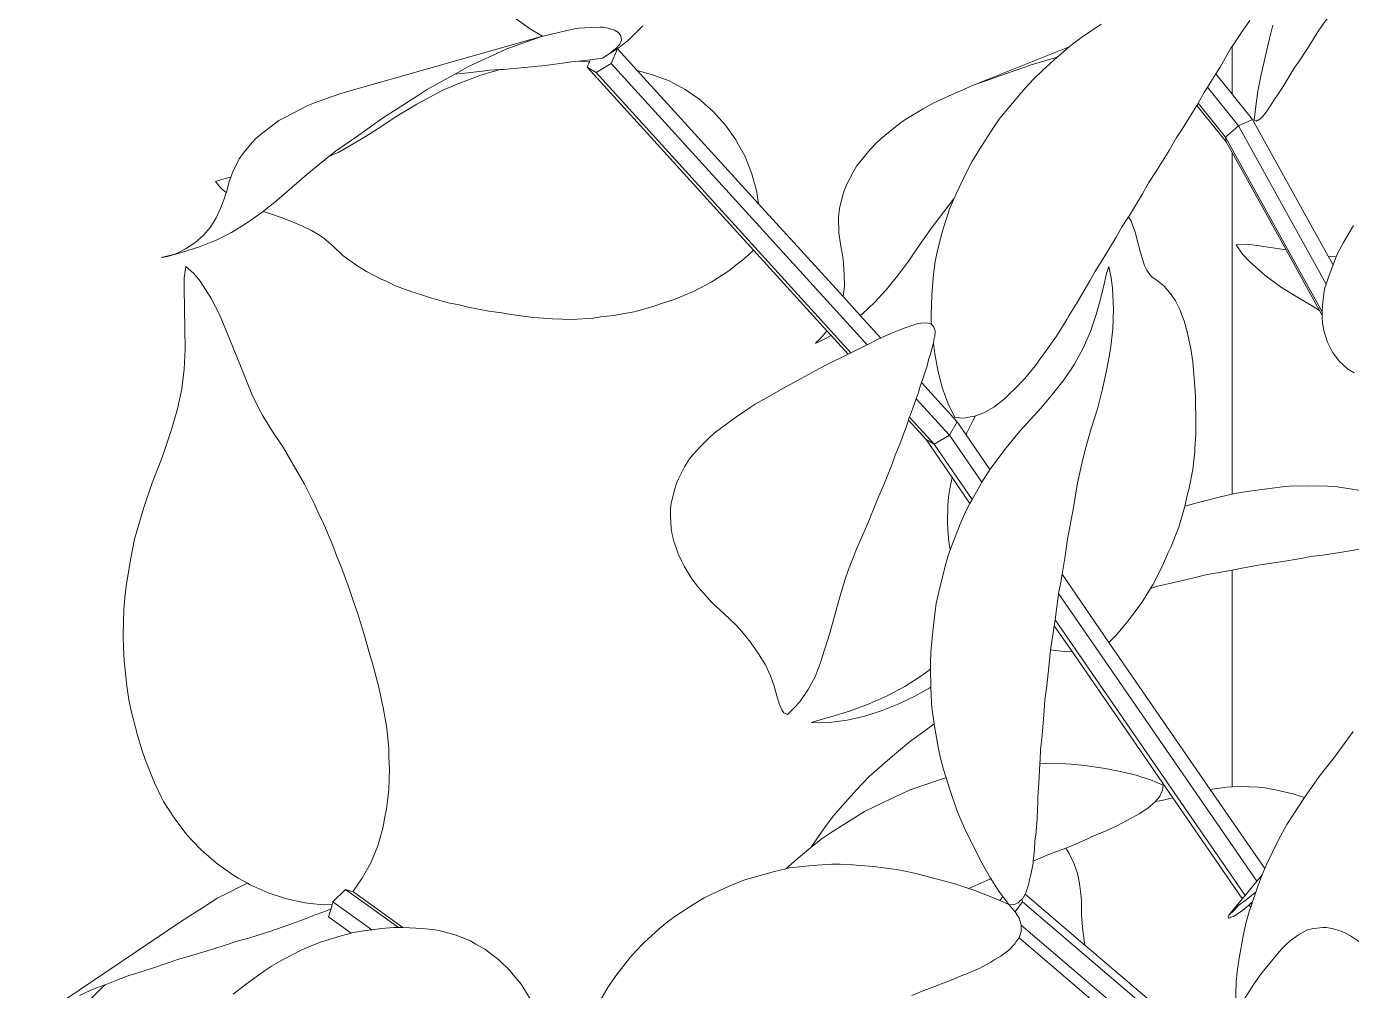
# Model space of a CAD drawing. Header units: metres. Extents: x 12.2 to 77.2, y 18.8 to 35.5.
# Drawn here: x 60.8026 to 61.1958, y 30.0491 to 30.3352 of the extents above; entities that cross this region are included whole.
import ezdxf

# ---------------------------------------------------------------- set-up
doc = ezdxf.new("R2010")
doc.units = ezdxf.units.M
doc.layers.add('0inne_gulv', color=7, linetype='Continuous', lineweight=13)

# ---------------------------------------------------------------- blocks, each defined once
blk = doc.blocks.new('One bedroom house rs')
for p, q in [((-9.61474, -1.64787), (-9.60981, -1.65143)), ((-9.59906, -1.6519), (-9.59614, -1.65125)), ((-9.59614, -1.65125), (-9.59534, -1.65118)), ((-9.59534, -1.65118), (-9.59198, -1.65096)), ((-9.59198, -1.65096), (-9.58914, -1.65087)), ((-9.58914, -1.65087), (-9.58823, -1.65088)), ((-9.58677, -1.65118), (-9.58823, -1.65088)), ((-9.58677, -1.65118), (-9.58492, -1.65177)), ((-9.58018, -1.6542), (-9.5765, -1.65049)), ((-9.44656, -1.65414), (-9.44045, -1.64994)), ((-9.39635, -1.64888), (-9.39824, -1.65153)), ((-9.38954, -1.65028), (-9.39052, -1.6542)), ((-9.37583, -1.65175), (-9.37326, -1.64821)), ((-9.66577, -1.67049), (-9.60621, -1.65354)), ((-9.61435, -1.65644), (-9.60905, -1.65457)), ((-9.60621, -1.65354), (-9.60981, -1.65143)), ((-9.60905, -1.65457), (-9.60621, -1.65354)), ((-9.60621, -1.65354), (-9.60604, -1.6535)), ((-9.60396, -1.65302), (-9.60604, -1.6535)), ((-9.59906, -1.6519), (-9.60396, -1.65302)), ((-9.58492, -1.65177), (-9.58367, -1.65245)), ((-9.584, -1.65727), (-9.58156, -1.65529)), ((-9.58367, -1.65245), (-9.58346, -1.65271)), ((-9.58346, -1.65271), (-9.58295, -1.65349)), ((-9.58333, -1.65593), (-9.58282, -1.6547)), ((-9.58295, -1.65349), (-9.58282, -1.6547)), ((-9.58018, -1.6542), (-9.58156, -1.65529)), ((-9.44656, -1.65414), (-9.44898, -1.65592)), ((-9.39824, -1.65153), (-9.40163, -1.65657)), ((-9.39052, -1.6542), (-9.39183, -1.65974)), ((-9.37923, -1.65719), (-9.37642, -1.65275)), ((-9.37642, -1.65275), (-9.37583, -1.65175)), ((-9.6198, -1.65871), (-9.62542, -1.66131)), ((-9.61681, -1.6573), (-9.6198, -1.65871)), ((-9.61435, -1.65644), (-9.61681, -1.6573)), ((-9.58846, -1.66003), (-9.58617, -1.6586)), ((-9.58617, -1.6586), (-9.58416, -1.6574)), ((-9.58506, -1.65762), (-9.58617, -1.6586)), ((-9.58584, -1.66165), (-9.58394, -1.6573)), ((-9.58446, -1.65719), (-9.58506, -1.65762)), ((-9.58333, -1.65593), (-9.58446, -1.65719)), ((-9.58416, -1.6574), (-9.584, -1.65727)), ((-9.58394, -1.6573), (-9.584, -1.65727)), ((-9.58394, -1.6573), (-9.57813, -1.66369)), ((-9.47767, -1.6678), (-9.44992, -1.65671)), ((-9.45234, -1.65875), (-9.45354, -1.65982)), ((-9.44992, -1.65671), (-9.45234, -1.65875)), ((-9.44898, -1.65592), (-9.44992, -1.65671)), ((-9.40186, -1.65693), (-9.40518, -1.66277)), ((-9.40163, -1.65657), (-9.40186, -1.65693)), ((-9.40163, -1.65657), (-9.40163, -1.67072)), ((-9.37923, -1.65719), (-9.38195, -1.66125)), ((-9.62837, -1.66265), (-9.63118, -1.66425)), ((-9.62542, -1.66131), (-9.62837, -1.66265)), ((-9.61158, -1.66288), (-9.61779, -1.66341)), ((-9.61158, -1.66288), (-9.60548, -1.66224)), ((-9.59958, -1.66149), (-9.60548, -1.66224)), ((-9.59958, -1.66149), (-9.59765, -1.6612)), ((-9.59543, -1.66096), (-9.59765, -1.6612)), ((-9.59387, -1.66079), (-9.59543, -1.66096)), ((-9.59266, -1.66114), (-9.59543, -1.66096)), ((-9.59202, -1.66053), (-9.59387, -1.66079)), ((-9.5923, -1.66118), (-9.59299, -1.66276)), ((-9.59299, -1.66276), (-9.59036, -1.66437)), ((-9.54362, -1.71702), (-9.59299, -1.66276)), ((-9.5923, -1.66118), (-9.59266, -1.66114)), ((-9.59202, -1.66053), (-9.5923, -1.66118)), ((-9.58846, -1.66003), (-9.59202, -1.66053)), ((-9.59036, -1.66437), (-9.58584, -1.66165)), ((-9.50991, -1.74511), (-9.58584, -1.66165)), ((-9.46311, -1.66274), (-9.46884, -1.66475)), ((-9.46311, -1.66274), (-9.46124, -1.66207)), ((-9.45718, -1.66091), (-9.46124, -1.66207)), ((-9.45354, -1.65982), (-9.45786, -1.6637)), ((-9.45354, -1.65982), (-9.45718, -1.66091)), ((-9.40518, -1.66277), (-9.40643, -1.66476)), ((-9.39297, -1.66497), (-9.39183, -1.65974)), ((-9.38435, -1.66506), (-9.38299, -1.6627)), ((-9.38299, -1.6627), (-9.38195, -1.66125)), ((-9.63706, -1.66753), (-9.63226, -1.66485)), ((-9.63226, -1.66485), (-9.63118, -1.66425)), ((-9.63226, -1.66485), (-9.63018, -1.66465)), ((-9.63109, -1.66758), (-9.62479, -1.66522)), ((-9.62403, -1.66394), (-9.63018, -1.66465)), ((-9.62228, -1.6644), (-9.62479, -1.66522)), ((-9.62403, -1.66394), (-9.62204, -1.66368)), ((-9.6187, -1.66347), (-9.62228, -1.6644)), ((-9.6187, -1.66347), (-9.62204, -1.66368)), ((-9.61779, -1.66341), (-9.6187, -1.66347)), ((-9.51474, -1.7475), (-9.59036, -1.66437)), ((-9.57813, -1.66369), (-9.57363, -1.665)), ((-9.57813, -1.66369), (-9.54211, -1.70328)), ((-9.56975, -1.66641), (-9.57363, -1.665)), ((-9.56869, -1.66684), (-9.56975, -1.66641)), ((-9.56394, -1.66939), (-9.56869, -1.66684)), ((-9.47442, -1.66669), (-9.47767, -1.6678)), ((-9.47442, -1.66669), (-9.46884, -1.66475)), ((-9.46306, -1.66902), (-9.46055, -1.66627)), ((-9.46055, -1.66627), (-9.45786, -1.6637)), ((-9.40643, -1.66476), (-9.40891, -1.66869)), ((-9.40163, -1.67072), (-9.40643, -1.66476)), ((-9.39297, -1.66497), (-9.39394, -1.66983)), ((-9.38435, -1.66506), (-9.38648, -1.66852)), ((-9.66577, -1.67049), (-9.66891, -1.6716)), ((-9.6435, -1.6737), (-9.63584, -1.66959)), ((-9.64305, -1.67106), (-9.6407, -1.66951)), ((-9.6407, -1.66951), (-9.63706, -1.66753)), ((-9.63584, -1.66959), (-9.63109, -1.66758)), ((-9.56394, -1.66939), (-9.55958, -1.67237)), ((-9.48463, -1.67085), (-9.48922, -1.6729)), ((-9.48463, -1.67085), (-9.47972, -1.6687)), ((-9.47767, -1.6678), (-9.47972, -1.6687)), ((-9.4679, -1.67467), (-9.46306, -1.66902)), ((-9.4099, -1.67026), (-9.4117, -1.6734)), ((-9.40891, -1.66869), (-9.4099, -1.67026)), ((-9.39967, -1.68015), (-9.40891, -1.66869)), ((-9.39555, -1.67827), (-9.40163, -1.67072)), ((-9.39394, -1.66983), (-9.3942, -1.67135)), ((-9.38847, -1.67147), (-9.38648, -1.66852)), ((-9.6784, -1.67539), (-9.67592, -1.67412)), ((-9.67386, -1.67338), (-9.67592, -1.67412)), ((-9.66891, -1.6716), (-9.67386, -1.67338)), ((-9.64911, -1.67495), (-9.65377, -1.67785)), ((-9.64949, -1.67725), (-9.6435, -1.6737)), ((-9.64305, -1.67106), (-9.64911, -1.67495)), ((-9.55803, -1.67372), (-9.55958, -1.67237)), ((-9.55556, -1.67593), (-9.55803, -1.67372)), ((-9.4901, -1.67329), (-9.49326, -1.67514)), ((-9.48922, -1.6729), (-9.4901, -1.67329)), ((-9.47052, -1.67793), (-9.4679, -1.67467)), ((-9.41258, -1.67493), (-9.41643, -1.68115)), ((-9.41209, -1.67409), (-9.41258, -1.67493)), ((-9.4117, -1.6734), (-9.41209, -1.67409)), ((-9.40336, -1.68493), (-9.41209, -1.67409)), ((-9.40358, -1.68348), (-9.4117, -1.6734)), ((-9.39504, -1.67847), (-9.3946, -1.67437)), ((-9.3942, -1.67135), (-9.3946, -1.67437)), ((-9.39148, -1.67612), (-9.3901, -1.67405)), ((-9.3901, -1.67405), (-9.38907, -1.67225)), ((-9.38847, -1.67147), (-9.38907, -1.67225)), ((-9.68624, -1.67992), (-9.68445, -1.67861)), ((-9.68445, -1.67861), (-9.68253, -1.67756)), ((-9.68253, -1.67756), (-9.6784, -1.67539)), ((-9.65377, -1.67785), (-9.66147, -1.68339)), ((-9.65505, -1.681), (-9.64949, -1.67725)), ((-9.55556, -1.67593), (-9.55195, -1.67996)), ((-9.49789, -1.67791), (-9.49962, -1.67898)), ((-9.49789, -1.67791), (-9.49326, -1.67514)), ((-9.4724, -1.68064), (-9.47052, -1.67793)), ((-9.39555, -1.67827), (-9.39967, -1.68015)), ((-9.37309, -1.71882), (-9.39555, -1.67827)), ((-9.39504, -1.67847), (-9.3945, -1.67876)), ((-9.3945, -1.67876), (-9.39405, -1.67852)), ((-9.39375, -1.67844), (-9.39405, -1.67852)), ((-9.39375, -1.67844), (-9.3927, -1.67759)), ((-9.39148, -1.67612), (-9.3927, -1.67759)), ((-9.68952, -1.68245), (-9.69127, -1.6839)), ((-9.68952, -1.68245), (-9.68624, -1.67992)), ((-9.66221, -1.6854), (-9.65777, -1.68273)), ((-9.65777, -1.68273), (-9.65505, -1.681)), ((-9.54888, -1.6843), (-9.55195, -1.67996)), ((-9.50203, -1.68089), (-9.50576, -1.68396)), ((-9.49962, -1.67898), (-9.50203, -1.68089)), ((-9.4724, -1.68064), (-9.47649, -1.68694)), ((-9.41808, -1.68363), (-9.41643, -1.68115)), ((-9.39967, -1.68015), (-9.40358, -1.68348)), ((-9.37368, -1.72711), (-9.39967, -1.68015)), ((-9.69473, -1.68793), (-9.69236, -1.68509)), ((-9.69127, -1.6839), (-9.69236, -1.68509)), ((-9.66147, -1.68339), (-9.66764, -1.68767)), ((-9.66221, -1.6854), (-9.66669, -1.68794)), ((-9.54888, -1.6843), (-9.54806, -1.6858)), ((-9.54625, -1.68908), (-9.54806, -1.6858)), ((-9.509, -1.68719), (-9.50727, -1.68526)), ((-9.50576, -1.68396), (-9.50727, -1.68526)), ((-9.42029, -1.68748), (-9.41808, -1.68363)), ((-9.37487, -1.73533), (-9.40358, -1.68348)), ((-9.40358, -1.68348), (-9.40336, -1.68493)), ((-9.40163, -1.68806), (-9.40336, -1.68493)), ((-9.69815, -1.69383), (-9.69624, -1.68994)), ((-9.69624, -1.68994), (-9.69473, -1.68793)), ((-9.67342, -1.69234), (-9.66962, -1.68927)), ((-9.66962, -1.68927), (-9.66764, -1.68767)), ((-9.66962, -1.68927), (-9.66669, -1.68794)), ((-9.54418, -1.69414), (-9.54625, -1.68908)), ((-9.51302, -1.69211), (-9.51178, -1.69052)), ((-9.51178, -1.69052), (-9.509, -1.68719)), ((-9.47649, -1.68694), (-9.47884, -1.69081)), ((-9.42029, -1.68748), (-9.42422, -1.69386)), ((-9.40163, -1.68806), (-9.40163, -1.78945)), ((-9.3856, -1.71701), (-9.40163, -1.68806)), ((-9.69875, -1.69544), (-9.69815, -1.69383)), ((-9.67619, -1.69464), (-9.67342, -1.69234)), ((-9.54418, -1.69414), (-9.54272, -1.69935)), ((-9.51589, -1.69746), (-9.51408, -1.69394)), ((-9.51408, -1.69394), (-9.51302, -1.69211)), ((-9.48351, -1.70034), (-9.48023, -1.69349)), ((-9.48023, -1.69349), (-9.47884, -1.69081)), ((-9.42422, -1.69386), (-9.42629, -1.69699)), ((-9.7033, -1.6967), (-9.70008, -1.69565)), ((-9.7033, -1.6967), (-9.70161, -1.69878)), ((-9.69875, -1.69544), (-9.70008, -1.69565)), ((-9.70006, -1.69992), (-9.6992, -1.69665)), ((-9.6992, -1.69665), (-9.69875, -1.69544)), ((-9.68507, -1.70237), (-9.68065, -1.69844)), ((-9.67619, -1.69464), (-9.68065, -1.69844)), ((-9.51589, -1.69746), (-9.51677, -1.69946)), ((-9.42629, -1.69699), (-9.42816, -1.7003)), ((-9.70171, -1.70444), (-9.70061, -1.70159)), ((-9.70007, -1.69995), (-9.70161, -1.69878)), ((-9.70061, -1.70159), (-9.70007, -1.69995)), ((-9.70007, -1.69995), (-9.70006, -1.69992)), ((-9.68909, -1.70555), (-9.68507, -1.70237)), ((-9.54211, -1.70328), (-9.54272, -1.69935)), ((-9.51807, -1.70465), (-9.51724, -1.701)), ((-9.51677, -1.69946), (-9.51724, -1.701)), ((-9.48877, -1.70772), (-9.48427, -1.70188)), ((-9.4841, -1.70169), (-9.48547, -1.70482)), ((-9.4841, -1.70169), (-9.48427, -1.70188)), ((-9.48351, -1.70034), (-9.4841, -1.70169)), ((-9.42816, -1.7003), (-9.4321, -1.70677)), ((-9.70171, -1.70444), (-9.70305, -1.70749)), ((-9.69403, -1.70905), (-9.68955, -1.70591)), ((-9.68955, -1.70591), (-9.68909, -1.70555)), ((-9.68753, -1.70611), (-9.68909, -1.70555)), ((-9.68753, -1.70611), (-9.68383, -1.70741)), ((-9.54211, -1.70328), (-9.51706, -1.73083)), ((-9.51843, -1.70722), (-9.51807, -1.70465)), ((-9.48591, -1.70604), (-9.48773, -1.71202)), ((-9.48547, -1.70482), (-9.48591, -1.70604)), ((-9.7069, -1.71272), (-9.70478, -1.71025)), ((-9.70478, -1.71025), (-9.70305, -1.70749)), ((-9.69852, -1.71178), (-9.69403, -1.70905)), ((-9.68383, -1.70741), (-9.68047, -1.70869)), ((-9.68047, -1.70869), (-9.67747, -1.70996)), ((-9.67747, -1.70996), (-9.67483, -1.71118)), ((-9.51832, -1.71192), (-9.51843, -1.70722)), ((-9.4909, -1.7106), (-9.48877, -1.70772)), ((-9.43604, -1.71324), (-9.4344, -1.71031)), ((-9.43234, -1.70714), (-9.4344, -1.71031)), ((-9.4321, -1.70677), (-9.43234, -1.70714)), ((-9.43234, -1.70714), (-9.4316, -1.7085)), ((-9.43034, -1.7117), (-9.4316, -1.7085)), ((-9.36561, -1.70973), (-9.36855, -1.71476)), ((-9.7069, -1.71272), (-9.70939, -1.71487)), ((-9.70308, -1.7141), (-9.70798, -1.71608)), ((-9.69852, -1.71178), (-9.70308, -1.7141)), ((-9.67241, -1.71262), (-9.67483, -1.71118)), ((-9.67241, -1.71262), (-9.67102, -1.71361)), ((-9.67102, -1.71361), (-9.6684, -1.71589)), ((-9.51784, -1.71529), (-9.51832, -1.71192)), ((-9.4909, -1.7106), (-9.49427, -1.71533)), ((-9.48773, -1.71202), (-9.48924, -1.71805)), ((-9.43992, -1.71973), (-9.43604, -1.71324)), ((-9.42957, -1.71476), (-9.43034, -1.7117)), ((-9.71749, -1.71895), (-9.71334, -1.71776)), ((-9.71334, -1.71776), (-9.71563, -1.7183)), ((-9.71563, -1.7183), (-9.71487, -1.71804)), ((-9.71216, -1.71668), (-9.71487, -1.71804)), ((-9.71334, -1.71776), (-9.70798, -1.71608)), ((-9.70939, -1.71487), (-9.71216, -1.71668)), ((-9.66548, -1.7186), (-9.6684, -1.71589)), ((-9.54362, -1.71702), (-9.54628, -1.71953)), ((-9.52183, -1.74097), (-9.54362, -1.71702)), ((-9.51711, -1.71904), (-9.51784, -1.71529)), ((-9.49754, -1.7202), (-9.49427, -1.71533)), ((-9.48924, -1.71805), (-9.48971, -1.72044)), ((-9.4289, -1.71747), (-9.42957, -1.71476)), ((-9.4289, -1.71747), (-9.42824, -1.71976)), ((-9.40036, -1.71549), (-9.39716, -1.71532)), ((-9.40036, -1.71549), (-9.39853, -1.71825)), ((-9.39421, -1.7157), (-9.39716, -1.71532)), ((-9.39421, -1.7157), (-9.38822, -1.71659)), ((-9.3856, -1.71701), (-9.38822, -1.71659)), ((-9.37565, -1.73499), (-9.3856, -1.71701)), ((-9.37071, -1.71906), (-9.37014, -1.7177)), ((-9.36855, -1.71476), (-9.37014, -1.7177)), ((-9.71941, -1.71922), (-9.71614, -1.71842)), ((-9.71941, -1.71922), (-9.71869, -1.71915)), ((-9.71749, -1.71895), (-9.71869, -1.71915)), ((-9.71563, -1.7183), (-9.71614, -1.71842)), ((-9.71205, -1.72192), (-9.71258, -1.72523)), ((-9.71205, -1.72192), (-9.70969, -1.72399)), ((-9.66129, -1.72158), (-9.66548, -1.7186)), ((-9.65844, -1.72343), (-9.66129, -1.72158)), ((-9.55096, -1.72316), (-9.54939, -1.72189)), ((-9.54939, -1.72189), (-9.54628, -1.71953)), ((-9.51688, -1.72098), (-9.51711, -1.71904)), ((-9.51668, -1.72429), (-9.51688, -1.72098)), ((-9.5009, -1.72472), (-9.49754, -1.7202)), ((-9.49022, -1.72419), (-9.48971, -1.72044)), ((-9.44235, -1.72353), (-9.43992, -1.71973)), ((-9.43818, -1.72192), (-9.43891, -1.72399)), ((-9.43818, -1.72192), (-9.43751, -1.72523)), ((-9.42824, -1.71976), (-9.42758, -1.72161)), ((-9.42693, -1.72303), (-9.42758, -1.72161)), ((-9.39644, -1.72046), (-9.39853, -1.71825)), ((-9.39644, -1.72046), (-9.39191, -1.72448)), ((-9.37309, -1.71882), (-9.37071, -1.71906)), ((-9.37165, -1.72143), (-9.37309, -1.71882)), ((-9.37301, -1.72504), (-9.37165, -1.72143)), ((-9.37165, -1.72143), (-9.37104, -1.71984)), ((-9.37104, -1.71984), (-9.37071, -1.71906)), ((-9.71256, -1.72831), (-9.71258, -1.72523)), ((-9.70787, -1.7263), (-9.70969, -1.72399)), ((-9.65434, -1.72558), (-9.65844, -1.72343)), ((-9.65434, -1.72558), (-9.65259, -1.72631)), ((-9.556, -1.72647), (-9.55096, -1.72316)), ((-9.51668, -1.72429), (-9.51667, -1.72784)), ((-9.5043, -1.72886), (-9.5009, -1.72472)), ((-9.49022, -1.72419), (-9.49073, -1.73032)), ((-9.44379, -1.72616), (-9.44235, -1.72353)), ((-9.43937, -1.7263), (-9.43891, -1.72399)), ((-9.43711, -1.72831), (-9.43751, -1.72523)), ((-9.42693, -1.72303), (-9.42605, -1.72429)), ((-9.42605, -1.72429), (-9.42539, -1.72497)), ((-9.42539, -1.72497), (-9.42378, -1.72618)), ((-9.38723, -1.72794), (-9.39191, -1.72448)), ((-9.37301, -1.72504), (-9.37368, -1.72711)), ((-9.71256, -1.72831), (-9.71247, -1.73452)), ((-9.70787, -1.7263), (-9.70469, -1.73119)), ((-9.65259, -1.72631), (-9.64984, -1.72761)), ((-9.64984, -1.72761), (-9.64499, -1.72945)), ((-9.64246, -1.7302), (-9.64499, -1.72945)), ((-9.56714, -1.73174), (-9.56141, -1.72934)), ((-9.556, -1.72647), (-9.56141, -1.72934)), ((-9.51706, -1.73083), (-9.51667, -1.72784)), ((-9.50776, -1.73262), (-9.5043, -1.72886)), ((-9.44379, -1.72616), (-9.44756, -1.73257)), ((-9.43937, -1.7263), (-9.44056, -1.73119)), ((-9.43711, -1.72831), (-9.43681, -1.73452)), ((-9.42378, -1.72618), (-9.42176, -1.72776)), ((-9.42176, -1.72776), (-9.4197, -1.73019)), ((-9.38238, -1.73094), (-9.38723, -1.72794)), ((-9.37426, -1.72919), (-9.37482, -1.73336)), ((-9.37405, -1.72826), (-9.37426, -1.72919)), ((-9.37368, -1.72711), (-9.37405, -1.72826)), ((-9.7021, -1.73615), (-9.70469, -1.73119)), ((-9.63977, -1.73114), (-9.64246, -1.7302)), ((-9.63421, -1.73266), (-9.63977, -1.73114)), ((-9.63099, -1.73331), (-9.63421, -1.73266)), ((-9.62833, -1.734), (-9.63099, -1.73331)), ((-9.57908, -1.73537), (-9.57307, -1.73372)), ((-9.57307, -1.73372), (-9.57119, -1.73303)), ((-9.57119, -1.73303), (-9.56714, -1.73174)), ((-9.51706, -1.73083), (-9.51193, -1.73647)), ((-9.50776, -1.73262), (-9.51133, -1.736)), ((-9.49073, -1.73032), (-9.49092, -1.73631)), ((-9.45008, -1.73654), (-9.44756, -1.73257)), ((-9.44198, -1.73615), (-9.44056, -1.73119)), ((-9.4197, -1.73019), (-9.41842, -1.73207)), ((-9.41842, -1.73207), (-9.41705, -1.73483)), ((-9.37757, -1.73382), (-9.38238, -1.73094)), ((-9.37757, -1.73382), (-9.37565, -1.73499)), ((-9.37482, -1.73336), (-9.37487, -1.73533)), ((-9.71235, -1.74054), (-9.71247, -1.73452)), ((-9.69998, -1.74118), (-9.7021, -1.73615)), ((-9.62833, -1.734), (-9.62213, -1.73519)), ((-9.62213, -1.73519), (-9.6183, -1.73569)), ((-9.61566, -1.73617), (-9.6183, -1.73569)), ((-9.6089, -1.73702), (-9.61566, -1.73617)), ((-9.6089, -1.73702), (-9.60447, -1.73732)), ((-9.60447, -1.73732), (-9.60326, -1.73745)), ((-9.60326, -1.73745), (-9.59733, -1.7376)), ((-9.59733, -1.7376), (-9.59134, -1.73723)), ((-9.59134, -1.73723), (-9.58895, -1.73687)), ((-9.58522, -1.7365), (-9.58895, -1.73687)), ((-9.58522, -1.7365), (-9.57908, -1.73537)), ((-9.51133, -1.736), (-9.51193, -1.73647)), ((-9.51193, -1.73647), (-9.50586, -1.74313)), ((-9.49092, -1.73631), (-9.49087, -1.73818)), ((-9.45369, -1.74254), (-9.45067, -1.73764)), ((-9.45067, -1.73764), (-9.45008, -1.73654)), ((-9.44367, -1.74118), (-9.44198, -1.73615)), ((-9.43703, -1.74054), (-9.43681, -1.73452)), ((-9.41664, -1.73604), (-9.41705, -1.73483)), ((-9.41582, -1.73807), (-9.41664, -1.73604)), ((-9.3749, -1.73633), (-9.37565, -1.73499)), ((-9.3749, -1.73633), (-9.37493, -1.73721)), ((-9.37493, -1.73721), (-9.37479, -1.7386)), ((-9.37487, -1.73533), (-9.3749, -1.73633)), ((-9.71226, -1.74643), (-9.71235, -1.74054)), ((-9.6961, -1.75087), (-9.69998, -1.74118)), ((-9.52183, -1.74097), (-9.52265, -1.74204)), ((-9.52055, -1.74239), (-9.52183, -1.74097)), ((-9.50165, -1.74134), (-9.50511, -1.7428)), ((-9.50165, -1.74134), (-9.49864, -1.74015)), ((-9.4961, -1.73923), (-9.49864, -1.74015)), ((-9.49472, -1.73879), (-9.4961, -1.73923)), ((-9.49399, -1.73869), (-9.49472, -1.73879)), ((-9.49224, -1.73867), (-9.49399, -1.73869)), ((-9.491, -1.73897), (-9.49224, -1.73867)), ((-9.491, -1.73897), (-9.4908, -1.73915)), ((-9.49087, -1.73818), (-9.4908, -1.73915)), ((-9.4908, -1.73915), (-9.49058, -1.73935)), ((-9.49019, -1.73974), (-9.49058, -1.73935)), ((-9.48976, -1.74104), (-9.49019, -1.73974)), ((-9.48986, -1.74265), (-9.48976, -1.74104)), ((-9.44579, -1.74611), (-9.44367, -1.74118)), ((-9.43774, -1.74643), (-9.43703, -1.74054)), ((-9.41582, -1.73807), (-9.41481, -1.7417)), ((-9.41481, -1.7417), (-9.41447, -1.74361)), ((-9.37441, -1.74091), (-9.37479, -1.7386)), ((-9.37441, -1.74091), (-9.37334, -1.74434)), ((-9.52524, -1.7448), (-9.52229, -1.74331)), ((-9.52524, -1.7448), (-9.52501, -1.7444)), ((-9.52427, -1.74378), (-9.52501, -1.7444)), ((-9.52427, -1.74378), (-9.52265, -1.74204)), ((-9.52055, -1.74239), (-9.52229, -1.74331)), ((-9.51554, -1.74789), (-9.52055, -1.74239)), ((-9.51474, -1.7475), (-9.50991, -1.74511)), ((-9.50991, -1.74511), (-9.50642, -1.74338)), ((-9.50586, -1.74313), (-9.50642, -1.74338)), ((-9.50511, -1.7428), (-9.50586, -1.74313)), ((-9.49028, -1.74486), (-9.49113, -1.7479)), ((-9.49028, -1.74486), (-9.49025, -1.7447)), ((-9.49025, -1.7447), (-9.48999, -1.74305)), ((-9.49025, -1.7447), (-9.48984, -1.74787)), ((-9.48999, -1.74305), (-9.48986, -1.74265)), ((-9.45369, -1.74254), (-9.45688, -1.74707)), ((-9.41447, -1.74361), (-9.41396, -1.74575)), ((-9.37334, -1.74434), (-9.37185, -1.74734)), ((-9.71226, -1.74643), (-9.71255, -1.75233)), ((-9.52221, -1.7512), (-9.51554, -1.74789)), ((-9.51554, -1.74789), (-9.51474, -1.7475)), ((-9.49214, -1.75141), (-9.49161, -1.74919)), ((-9.49113, -1.7479), (-9.49161, -1.74919)), ((-9.48882, -1.7532), (-9.48984, -1.74787)), ((-9.45999, -1.75129), (-9.4582, -1.7487)), ((-9.4582, -1.7487), (-9.45688, -1.74707)), ((-9.44579, -1.74611), (-9.44837, -1.75087)), ((-9.43774, -1.74643), (-9.43877, -1.75233)), ((-9.41396, -1.74575), (-9.41329, -1.7502)), ((-9.37185, -1.74734), (-9.37124, -1.74815)), ((-9.37124, -1.74815), (-9.36979, -1.75005)), ((-9.71255, -1.75233), (-9.71331, -1.75823)), ((-9.69247, -1.75977), (-9.6961, -1.75087)), ((-9.52406, -1.75218), (-9.52944, -1.7551)), ((-9.52406, -1.75218), (-9.52221, -1.7512)), ((-9.49338, -1.75529), (-9.49214, -1.75141)), ((-9.48882, -1.7532), (-9.48752, -1.75813)), ((-9.45999, -1.75129), (-9.46308, -1.75511)), ((-9.44837, -1.75087), (-9.45141, -1.75543)), ((-9.43877, -1.75233), (-9.44006, -1.75823)), ((-9.41329, -1.7502), (-9.41311, -1.7528)), ((-9.41282, -1.75503), (-9.41311, -1.7528)), ((-9.36979, -1.75005), (-9.36728, -1.75233)), ((-9.36541, -1.75347), (-9.36728, -1.75233)), ((-9.53471, -1.758), (-9.52944, -1.7551)), ((-9.49408, -1.75708), (-9.49479, -1.75959)), ((-9.49381, -1.75638), (-9.49408, -1.75708)), ((-9.49338, -1.75529), (-9.49381, -1.75638)), ((-9.49381, -1.75638), (-9.48322, -1.76802)), ((-9.46625, -1.75842), (-9.46308, -1.75511)), ((-9.45487, -1.75977), (-9.45141, -1.75543)), ((-9.41249, -1.76027), (-9.41282, -1.75503)), ((-9.71331, -1.75823), (-9.71456, -1.76412)), ((-9.69247, -1.75977), (-9.69053, -1.76385)), ((-9.53981, -1.76086), (-9.54311, -1.76275)), ((-9.53471, -1.758), (-9.53981, -1.76086)), ((-9.49533, -1.76114), (-9.4964, -1.76425)), ((-9.49479, -1.75959), (-9.49533, -1.76114)), ((-9.48545, -1.772), (-9.49533, -1.76114)), ((-9.48752, -1.75813), (-9.48698, -1.75966)), ((-9.48698, -1.75966), (-9.48583, -1.76268)), ((-9.47227, -1.76362), (-9.46928, -1.76129)), ((-9.46928, -1.76129), (-9.4673, -1.75931)), ((-9.46625, -1.75842), (-9.4673, -1.75931)), ((-9.45487, -1.75977), (-9.45829, -1.76385)), ((-9.44006, -1.75823), (-9.4416, -1.76412)), ((-9.41251, -1.76352), (-9.41249, -1.76027)), ((-9.71456, -1.76412), (-9.71627, -1.76995)), ((-9.69053, -1.76385), (-9.68925, -1.76625)), ((-9.54462, -1.76375), (-9.54901, -1.76677)), ((-9.54462, -1.76375), (-9.54311, -1.76275)), ((-9.4964, -1.76425), (-9.49737, -1.7666)), ((-9.48388, -1.76676), (-9.48583, -1.76268)), ((-9.47772, -1.76621), (-9.47528, -1.76533)), ((-9.47227, -1.76362), (-9.47528, -1.76533)), ((-9.45829, -1.76385), (-9.4604, -1.76625)), ((-9.4416, -1.76412), (-9.44339, -1.76995)), ((-9.41238, -1.76583), (-9.41251, -1.76352)), ((-9.68925, -1.76625), (-9.68641, -1.77089)), ((-9.55306, -1.76969), (-9.54901, -1.76677)), ((-9.50019, -1.77463), (-9.49821, -1.76927)), ((-9.49767, -1.76754), (-9.49821, -1.76927)), ((-9.49739, -1.76666), (-9.49767, -1.76754)), ((-9.49243, -1.77329), (-9.49767, -1.76754)), ((-9.49737, -1.7666), (-9.49739, -1.76666)), ((-9.49005, -1.77464), (-9.49737, -1.7666)), ((-9.48545, -1.772), (-9.48322, -1.76802)), ((-9.48388, -1.76676), (-9.48112, -1.7669)), ((-9.48322, -1.76802), (-9.48054, -1.77191)), ((-9.48112, -1.7669), (-9.47929, -1.76656)), ((-9.47879, -1.76809), (-9.48029, -1.77131)), ((-9.47828, -1.76641), (-9.47929, -1.76656)), ((-9.47772, -1.76621), (-9.47879, -1.76809)), ((-9.47828, -1.76641), (-9.47772, -1.76621)), ((-9.4604, -1.76625), (-9.46472, -1.77089)), ((-9.41238, -1.76583), (-9.41241, -1.77178)), ((-9.71812, -1.77566), (-9.71627, -1.76995)), ((-9.68641, -1.77089), (-9.68311, -1.77569)), ((-9.55965, -1.77563), (-9.55664, -1.77262)), ((-9.55528, -1.77137), (-9.55664, -1.77262)), ((-9.55306, -1.76969), (-9.55528, -1.77137)), ((-9.49005, -1.77464), (-9.48545, -1.772)), ((-9.47585, -1.78594), (-9.48545, -1.772)), ((-9.48029, -1.77131), (-9.48054, -1.77191)), ((-9.48054, -1.77191), (-9.4735, -1.78213)), ((-9.46472, -1.77089), (-9.46867, -1.77569)), ((-9.44498, -1.77566), (-9.44339, -1.76995)), ((-9.41268, -1.77569), (-9.41241, -1.77178)), ((-9.71812, -1.77566), (-9.71935, -1.77912)), ((-9.67691, -1.78646), (-9.68311, -1.77569)), ((-9.55965, -1.77563), (-9.5622, -1.77845)), ((-9.50158, -1.7779), (-9.50019, -1.77463)), ((-9.49243, -1.77329), (-9.49005, -1.77464)), ((-9.4847, -1.78452), (-9.49243, -1.77329)), ((-9.47875, -1.79104), (-9.49005, -1.77464)), ((-9.46867, -1.77569), (-9.4735, -1.78213)), ((-9.44498, -1.77566), (-9.44587, -1.77912)), ((-9.41325, -1.7822), (-9.41269, -1.77679)), ((-9.41269, -1.77679), (-9.41268, -1.77569)), ((-9.71935, -1.77912), (-9.72207, -1.78615)), ((-9.56264, -1.779), (-9.56407, -1.78138)), ((-9.5622, -1.77845), (-9.56264, -1.779)), ((-9.50238, -1.78027), (-9.50471, -1.78626)), ((-9.50238, -1.78027), (-9.50158, -1.7779)), ((-9.44587, -1.77912), (-9.44751, -1.78615)), ((-9.56592, -1.78492), (-9.56652, -1.78626)), ((-9.56592, -1.78492), (-9.56407, -1.78138)), ((-9.4853, -1.78734), (-9.4847, -1.78452)), ((-9.4794, -1.7922), (-9.4847, -1.78452)), ((-9.47364, -1.78232), (-9.47585, -1.78594)), ((-9.4735, -1.78213), (-9.47364, -1.78232)), ((-9.41325, -1.7822), (-9.41431, -1.78771)), ((-9.72455, -1.79342), (-9.72207, -1.78615)), ((-9.67691, -1.78646), (-9.67399, -1.79228)), ((-9.56722, -1.78857), (-9.56802, -1.79223)), ((-9.56652, -1.78626), (-9.56722, -1.78857)), ((-9.50471, -1.78626), (-9.5067, -1.79077)), ((-9.48575, -1.79026), (-9.4853, -1.78734)), ((-9.47616, -1.78646), (-9.47875, -1.79104)), ((-9.47585, -1.78594), (-9.47616, -1.78646)), ((-9.44867, -1.79342), (-9.44751, -1.78615)), ((-9.41492, -1.78992), (-9.41431, -1.78771)), ((-9.39784, -1.78879), (-9.40078, -1.78925)), ((-9.39784, -1.78879), (-9.39054, -1.78775)), ((-9.38591, -1.78718), (-9.39054, -1.78775)), ((-9.38466, -1.78712), (-9.38591, -1.78718)), ((-9.37885, -1.78704), (-9.38466, -1.78712)), ((-9.37885, -1.78704), (-9.37327, -1.78713)), ((-9.37117, -1.78723), (-9.37327, -1.78713)), ((-9.3679, -1.78765), (-9.37117, -1.78723)), ((-9.3679, -1.78765), (-9.36283, -1.7885)), ((-9.67294, -1.79472), (-9.67399, -1.79228)), ((-9.56802, -1.79223), (-9.56822, -1.79377)), ((-9.5067, -1.79077), (-9.50996, -1.7989)), ((-9.48595, -1.79275), (-9.48605, -1.7982)), ((-9.48595, -1.79275), (-9.48575, -1.79026)), ((-9.48072, -1.79472), (-9.47944, -1.79228)), ((-9.4794, -1.7922), (-9.47944, -1.79228)), ((-9.47875, -1.79104), (-9.4794, -1.7922)), ((-9.4156, -1.79302), (-9.41492, -1.78992)), ((-9.41233, -1.79214), (-9.41554, -1.793)), ((-9.4051, -1.79029), (-9.41233, -1.79214)), ((-9.40163, -1.78945), (-9.4051, -1.79029)), ((-9.40078, -1.78925), (-9.40163, -1.78945)), ((-9.72728, -1.80284), (-9.72455, -1.79342)), ((-9.67115, -1.79837), (-9.67294, -1.79472)), ((-9.56828, -1.79597), (-9.56822, -1.79377)), ((-9.56804, -1.7997), (-9.56828, -1.79597)), ((-9.48229, -1.79837), (-9.48072, -1.79472)), ((-9.45049, -1.80284), (-9.44867, -1.79342)), ((-9.41569, -1.79344), (-9.41746, -1.79925)), ((-9.41569, -1.79344), (-9.4156, -1.79302)), ((-9.4156, -1.79302), (-9.41554, -1.793)), ((-9.67115, -1.79837), (-9.66844, -1.8047)), ((-9.56773, -1.80148), (-9.56804, -1.7997)), ((-9.50996, -1.7989), (-9.51289, -1.80526)), ((-9.48605, -1.7982), (-9.48591, -1.80137)), ((-9.48229, -1.79837), (-9.48479, -1.8047)), ((-9.41969, -1.80498), (-9.41746, -1.79925)), ((-9.72845, -1.8085), (-9.72728, -1.80284)), ((-9.66844, -1.8047), (-9.66725, -1.80796)), ((-9.56727, -1.80345), (-9.56773, -1.80148)), ((-9.56599, -1.8072), (-9.56727, -1.80345)), ((-9.48567, -1.80362), (-9.48591, -1.80137)), ((-9.48525, -1.80597), (-9.48567, -1.80362)), ((-9.48479, -1.8047), (-9.48525, -1.80597)), ((-9.45129, -1.8085), (-9.45049, -1.80284)), ((-9.72971, -1.81611), (-9.72845, -1.8085)), ((-9.66725, -1.80796), (-9.66585, -1.81127)), ((-9.56599, -1.8072), (-9.56501, -1.80929)), ((-9.51541, -1.81182), (-9.51289, -1.80526)), ((-9.48597, -1.80796), (-9.48689, -1.81127)), ((-9.48525, -1.80597), (-9.48597, -1.80796)), ((-9.45208, -1.81323), (-9.45129, -1.8085)), ((-9.42222, -1.81073), (-9.42056, -1.80679)), ((-9.41969, -1.80498), (-9.42056, -1.80679)), ((-9.38654, -1.8095), (-9.38058, -1.80848)), ((-9.38058, -1.80848), (-9.37829, -1.80802)), ((-9.37473, -1.8076), (-9.37829, -1.80802)), ((-9.37473, -1.8076), (-9.36908, -1.80674)), ((-9.36908, -1.80674), (-9.36374, -1.80576)), ((-9.66585, -1.81127), (-9.66338, -1.81804)), ((-9.56501, -1.80929), (-9.56422, -1.81088)), ((-9.56193, -1.81457), (-9.56422, -1.81088)), ((-9.51652, -1.81504), (-9.51541, -1.81182)), ((-9.48689, -1.81127), (-9.48856, -1.81804)), ((-9.42512, -1.81634), (-9.42222, -1.81073)), ((-9.40163, -1.81201), (-9.40607, -1.81282)), ((-9.39866, -1.81147), (-9.40163, -1.81201)), ((-9.40163, -1.81201), (-9.40163, -1.87635)), ((-9.39866, -1.81147), (-9.39391, -1.81052)), ((-9.39391, -1.81052), (-9.39262, -1.81037)), ((-9.39262, -1.81037), (-9.38654, -1.8095)), ((-9.72971, -1.81611), (-9.73008, -1.81916)), ((-9.55996, -1.81713), (-9.56193, -1.81457)), ((-9.51652, -1.81504), (-9.51814, -1.8203)), ((-9.45256, -1.81611), (-9.4531, -1.81895)), ((-9.45256, -1.81611), (-9.45208, -1.81323)), ((-9.45208, -1.81323), (-9.43814, -1.83346)), ((-9.42512, -1.81634), (-9.42583, -1.81749)), ((-9.42054, -1.81612), (-9.4237, -1.81683)), ((-9.42054, -1.81612), (-9.41336, -1.81441)), ((-9.41336, -1.81441), (-9.40903, -1.81332)), ((-9.40607, -1.81282), (-9.40903, -1.81332)), ((-9.73008, -1.81916), (-9.73043, -1.82372)), ((-9.66338, -1.81804), (-9.66217, -1.82191)), ((-9.55596, -1.82167), (-9.55996, -1.81713)), ((-9.51956, -1.82567), (-9.51814, -1.8203)), ((-9.48856, -1.81804), (-9.48941, -1.82191)), ((-9.45314, -1.81916), (-9.45369, -1.82372)), ((-9.4531, -1.81895), (-9.45314, -1.81916)), ((-9.39427, -1.90434), (-9.4531, -1.81895)), ((-9.42583, -1.81749), (-9.42843, -1.82166)), ((-9.4237, -1.81683), (-9.42583, -1.81749)), ((-9.73043, -1.82372), (-9.73066, -1.83132)), ((-9.66105, -1.82499), (-9.66217, -1.82191)), ((-9.55248, -1.82485), (-9.55596, -1.82167)), ((-9.48984, -1.82499), (-9.48941, -1.82191)), ((-9.45369, -1.82372), (-9.45412, -1.82678)), ((-9.43212, -1.82666), (-9.42843, -1.82166)), ((-9.65883, -1.83211), (-9.66105, -1.82499)), ((-9.54882, -1.82836), (-9.55248, -1.82485)), ((-9.521, -1.83071), (-9.51956, -1.82567)), ((-9.49065, -1.83211), (-9.48984, -1.82499)), ((-9.45412, -1.82678), (-9.45437, -1.82853)), ((-9.39777, -1.90858), (-9.45412, -1.82678)), ((-9.43606, -1.83136), (-9.43349, -1.82822)), ((-9.43212, -1.82666), (-9.43349, -1.82822)), ((-9.73062, -1.83506), (-9.73066, -1.83132)), ((-9.65769, -1.83646), (-9.65883, -1.83211)), ((-9.54714, -1.83019), (-9.54882, -1.82836)), ((-9.54456, -1.83337), (-9.54714, -1.83019)), ((-9.52242, -1.8354), (-9.521, -1.83071)), ((-9.49104, -1.83646), (-9.49065, -1.83211)), ((-9.4554, -1.83506), (-9.45477, -1.83132)), ((-9.45437, -1.82853), (-9.45477, -1.83132)), ((-9.44909, -1.83621), (-9.45437, -1.82853)), ((-9.43814, -1.83346), (-9.43606, -1.83136)), ((-9.73039, -1.83887), (-9.73062, -1.83506)), ((-9.54456, -1.83337), (-9.54212, -1.83683)), ((-9.52385, -1.8397), (-9.52242, -1.8354)), ((-9.45575, -1.83887), (-9.45546, -1.83572)), ((-9.45546, -1.83572), (-9.4554, -1.83506)), ((-9.45546, -1.83572), (-9.45069, -1.83623)), ((-9.43814, -1.83346), (-9.40809, -1.87708)), ((-9.72959, -1.84636), (-9.73039, -1.83887)), ((-9.65678, -1.83936), (-9.65769, -1.83646)), ((-9.65678, -1.83936), (-9.65485, -1.84672)), ((-9.54011, -1.84017), (-9.54212, -1.83683)), ((-9.52385, -1.8397), (-9.52536, -1.84366)), ((-9.49108, -1.83936), (-9.49104, -1.83646)), ((-9.49108, -1.83936), (-9.49106, -1.84138)), ((-9.45661, -1.84636), (-9.45575, -1.83887)), ((-9.45069, -1.83623), (-9.44909, -1.83621)), ((-9.41921, -1.87957), (-9.44909, -1.83621)), ((-9.53857, -1.84338), (-9.54011, -1.84017)), ((-9.53857, -1.84338), (-9.53748, -1.84645)), ((-9.52536, -1.84366), (-9.52736, -1.84744)), ((-9.49869, -1.84654), (-9.49364, -1.84332)), ((-9.49364, -1.84332), (-9.49106, -1.84138)), ((-9.49106, -1.84138), (-9.49101, -1.84672)), ((-9.72896, -1.85048), (-9.72959, -1.84636)), ((-9.65384, -1.85151), (-9.65485, -1.84672)), ((-9.53748, -1.84645), (-9.53675, -1.8493)), ((-9.52992, -1.85111), (-9.52736, -1.84744)), ((-9.49869, -1.84654), (-9.50392, -1.84933)), ((-9.49574, -1.84946), (-9.49126, -1.84692)), ((-9.49126, -1.84692), (-9.49101, -1.84675)), ((-9.49101, -1.84675), (-9.49101, -1.84672)), ((-9.49085, -1.85151), (-9.49101, -1.84675)), ((-9.45719, -1.85048), (-9.45661, -1.84636)), ((-9.7283, -1.85376), (-9.72896, -1.85048)), ((-9.65351, -1.85278), (-9.65384, -1.85151)), ((-9.53675, -1.8493), (-9.53599, -1.85172)), ((-9.53513, -1.85369), (-9.53599, -1.85172)), ((-9.52992, -1.85111), (-9.53144, -1.85282)), ((-9.5093, -1.85171), (-9.51486, -1.85379)), ((-9.50392, -1.84933), (-9.5093, -1.85171)), ((-9.50542, -1.85371), (-9.50047, -1.85172)), ((-9.50047, -1.85172), (-9.49574, -1.84946)), ((-9.49071, -1.85278), (-9.49085, -1.85151)), ((-9.45739, -1.85376), (-9.45719, -1.85048)), ((-9.7283, -1.85376), (-9.72647, -1.86104)), ((-9.65243, -1.8589), (-9.65351, -1.85278)), ((-9.53513, -1.85369), (-9.53465, -1.8544)), ((-9.53357, -1.85482), (-9.53465, -1.8544)), ((-9.53357, -1.85482), (-9.53144, -1.85282)), ((-9.52064, -1.85559), (-9.52352, -1.85634)), ((-9.52064, -1.85559), (-9.51486, -1.85379)), ((-9.51055, -1.85536), (-9.51581, -1.85656)), ((-9.50542, -1.85371), (-9.51055, -1.85536)), ((-9.49002, -1.85762), (-9.49071, -1.85278)), ((-9.45739, -1.85376), (-9.45801, -1.86104)), ((-9.65243, -1.8589), (-9.65186, -1.86505)), ((-9.52646, -1.85727), (-9.52352, -1.85634)), ((-9.52646, -1.85727), (-9.52387, -1.85737)), ((-9.52121, -1.85727), (-9.52387, -1.85737)), ((-9.52121, -1.85727), (-9.51581, -1.85656)), ((-9.4913, -1.85859), (-9.49701, -1.86274)), ((-9.49002, -1.85762), (-9.4913, -1.85859)), ((-9.48984, -1.8589), (-9.49002, -1.85762)), ((-9.48984, -1.8589), (-9.48876, -1.86505)), ((-9.72647, -1.86104), (-9.72518, -1.86533)), ((-9.50243, -1.86721), (-9.49701, -1.86274)), ((-9.45801, -1.86104), (-9.45848, -1.86533)), ((-9.36573, -1.8599), (-9.3691, -1.86463)), ((-9.72417, -1.86818), (-9.72518, -1.86533)), ((-9.65184, -1.86748), (-9.65186, -1.86505)), ((-9.65163, -1.87115), (-9.65184, -1.86748)), ((-9.50935, -1.87331), (-9.50243, -1.86721)), ((-9.48826, -1.86748), (-9.48876, -1.86505)), ((-9.48723, -1.87115), (-9.48826, -1.86748)), ((-9.45857, -1.86818), (-9.45848, -1.86533)), ((-9.37125, -1.8675), (-9.3758, -1.8733)), ((-9.3691, -1.86463), (-9.37125, -1.8675)), ((-9.72133, -1.87516), (-9.72417, -1.86818)), ((-9.65163, -1.87115), (-9.65182, -1.87714)), ((-9.48723, -1.87115), (-9.48645, -1.87366)), ((-9.45893, -1.87516), (-9.45863, -1.86947)), ((-9.45863, -1.86947), (-9.45857, -1.86818)), ((-9.45863, -1.86947), (-9.45698, -1.86944)), ((-9.45109, -1.86952), (-9.45698, -1.86944)), ((-9.45109, -1.86952), (-9.44926, -1.86961)), ((-9.44535, -1.87004), (-9.44926, -1.86961)), ((-9.43988, -1.87084), (-9.44535, -1.87004)), ((-9.43988, -1.87084), (-9.43477, -1.8718)), ((-9.72133, -1.87516), (-9.71929, -1.87951)), ((-9.51308, -1.87724), (-9.50935, -1.87331)), ((-9.49431, -1.87627), (-9.48722, -1.8739)), ((-9.48645, -1.87366), (-9.48722, -1.8739)), ((-9.48645, -1.87366), (-9.48537, -1.87714)), ((-9.45893, -1.87516), (-9.45927, -1.87951)), ((-9.43009, -1.87291), (-9.43477, -1.8718)), ((-9.43009, -1.87291), (-9.42866, -1.87334)), ((-9.42583, -1.8743), (-9.42866, -1.87334)), ((-9.42207, -1.87583), (-9.42583, -1.8743)), ((-9.3758, -1.8733), (-9.38015, -1.87947)), ((-9.65254, -1.88297), (-9.65182, -1.87714)), ((-9.51802, -1.88273), (-9.51308, -1.87724)), ((-9.50118, -1.87909), (-9.50782, -1.88225)), ((-9.49711, -1.87727), (-9.50118, -1.87909)), ((-9.49431, -1.87627), (-9.49711, -1.87727)), ((-9.48337, -1.88297), (-9.48537, -1.87714)), ((-9.42437, -1.88073), (-9.4231, -1.87913)), ((-9.4231, -1.87913), (-9.42283, -1.87852)), ((-9.42283, -1.87852), (-9.42226, -1.87747)), ((-9.42207, -1.87583), (-9.42226, -1.87747)), ((-9.40809, -1.87708), (-9.40324, -1.8764)), ((-9.40809, -1.87708), (-9.39191, -1.90055)), ((-9.40324, -1.8764), (-9.40163, -1.87635)), ((-9.40163, -1.87635), (-9.39917, -1.87627)), ((-9.39917, -1.87627), (-9.39392, -1.87646)), ((-9.39189, -1.87668), (-9.39392, -1.87646)), ((-9.38869, -1.87718), (-9.39189, -1.87668)), ((-9.38869, -1.87718), (-9.38356, -1.87838)), ((-9.38356, -1.87838), (-9.38112, -1.87916)), ((-9.38112, -1.87916), (-9.38017, -1.8795)), ((-9.71929, -1.87951), (-9.71868, -1.88065)), ((-9.71868, -1.88065), (-9.71539, -1.88583)), ((-9.65254, -1.88297), (-9.65294, -1.88478)), ((-9.51802, -1.88273), (-9.51996, -1.88502)), ((-9.50782, -1.88225), (-9.5107, -1.88369)), ((-9.48337, -1.88297), (-9.48268, -1.88478)), ((-9.45927, -1.88065), (-9.45946, -1.88583)), ((-9.45927, -1.87951), (-9.45927, -1.88065)), ((-9.42922, -1.88438), (-9.42657, -1.88268)), ((-9.42452, -1.88092), (-9.42657, -1.88268)), ((-9.42452, -1.88092), (-9.42437, -1.88073)), ((-9.42437, -1.88073), (-9.42244, -1.88037)), ((-9.42244, -1.88037), (-9.4201, -1.87982)), ((-9.4201, -1.87982), (-9.41921, -1.87957)), ((-9.39889, -1.90906), (-9.41921, -1.87957)), ((-9.38017, -1.8795), (-9.38535, -1.88752)), ((-9.38015, -1.87947), (-9.38017, -1.8795)), ((-9.71539, -1.88583), (-9.71172, -1.89066)), ((-9.65361, -1.88856), (-9.65294, -1.88478)), ((-9.51996, -1.88502), (-9.52257, -1.88854)), ((-9.5203, -1.88969), (-9.51419, -1.88581)), ((-9.51419, -1.88581), (-9.5107, -1.88369)), ((-9.481, -1.88856), (-9.48268, -1.88478)), ((-9.45946, -1.88583), (-9.45988, -1.89066)), ((-9.43603, -1.88806), (-9.43241, -1.88613)), ((-9.43241, -1.88613), (-9.4314, -1.88549)), ((-9.4314, -1.88549), (-9.42922, -1.88438)), ((-9.71172, -1.89066), (-9.71013, -1.89241)), ((-9.65514, -1.89387), (-9.65361, -1.88856)), ((-9.52257, -1.88854), (-9.52661, -1.89434)), ((-9.52328, -1.8917), (-9.5203, -1.88969)), ((-9.47846, -1.89387), (-9.481, -1.88856)), ((-9.45988, -1.89066), (-9.46013, -1.89241)), ((-9.44467, -1.89186), (-9.44291, -1.89099)), ((-9.44016, -1.88992), (-9.44291, -1.89099)), ((-9.44016, -1.88992), (-9.43603, -1.88806)), ((-9.38535, -1.88752), (-9.38803, -1.8925)), ((-9.70754, -1.89507), (-9.71013, -1.89241)), ((-9.70754, -1.89507), (-9.70297, -1.89902)), ((-9.65514, -1.89387), (-9.65719, -1.89885)), ((-9.5316, -1.89848), (-9.52661, -1.89434)), ((-9.52661, -1.89434), (-9.52611, -1.89393)), ((-9.52611, -1.89393), (-9.52328, -1.8917)), ((-9.47846, -1.89387), (-9.47588, -1.89885)), ((-9.46025, -1.89507), (-9.46062, -1.89836)), ((-9.46025, -1.89507), (-9.46013, -1.89241)), ((-9.45466, -1.89592), (-9.45096, -1.89451)), ((-9.45096, -1.89451), (-9.44949, -1.89394)), ((-9.45096, -1.89451), (-9.45009, -1.89592)), ((-9.44949, -1.89394), (-9.44467, -1.89186)), ((-9.38803, -1.8925), (-9.39132, -1.89923)), ((-9.70297, -1.89902), (-9.69815, -1.90248)), ((-9.65973, -1.90343), (-9.65719, -1.89885)), ((-9.5316, -1.89848), (-9.53408, -1.90065)), ((-9.4733, -1.90343), (-9.47588, -1.89885)), ((-9.46069, -1.89902), (-9.46136, -1.90248)), ((-9.46062, -1.89836), (-9.46069, -1.89902)), ((-9.45999, -1.89811), (-9.46062, -1.89836)), ((-9.45999, -1.89811), (-9.4558, -1.8963)), ((-9.4558, -1.8963), (-9.45466, -1.89592)), ((-9.45009, -1.89592), (-9.44859, -1.89901)), ((-9.44859, -1.89901), (-9.44753, -1.90207)), ((-9.69815, -1.90248), (-9.69654, -1.90343)), ((-9.53735, -1.90143), (-9.54377, -1.9032)), ((-9.53735, -1.90143), (-9.53408, -1.90065)), ((-9.53408, -1.90065), (-9.53309, -1.90041)), ((-9.53309, -1.90041), (-9.53195, -1.90024)), ((-9.53195, -1.90024), (-9.52626, -1.89964)), ((-9.52626, -1.89964), (-9.52036, -1.89928)), ((-9.52036, -1.89928), (-9.51796, -1.89925)), ((-9.5143, -1.89944), (-9.51796, -1.89925)), ((-9.5143, -1.89944), (-9.50815, -1.89998)), ((-9.50815, -1.89998), (-9.50198, -1.90075)), ((-9.50198, -1.90075), (-9.5, -1.90108)), ((-9.5, -1.90108), (-9.49583, -1.90198)), ((-9.49583, -1.90198), (-9.48979, -1.9035)), ((-9.46136, -1.90248), (-9.46165, -1.90343)), ((-9.44753, -1.90207), (-9.4469, -1.90507)), ((-9.39427, -1.90434), (-9.39273, -1.90247)), ((-9.3941, -1.90609), (-9.39273, -1.90247)), ((-9.39273, -1.90247), (-9.39253, -1.90193)), ((-9.39253, -1.90193), (-9.39191, -1.90055)), ((-9.39191, -1.90055), (-9.39132, -1.89923)), ((-9.70015, -1.90808), (-9.69487, -1.90545)), ((-9.69654, -1.90343), (-9.69383, -1.90494)), ((-9.69487, -1.90545), (-9.69383, -1.90494)), ((-9.69383, -1.90494), (-9.69299, -1.90541)), ((-9.69299, -1.90541), (-9.68764, -1.90777)), ((-9.6647, -1.90679), (-9.66842, -1.91049)), ((-9.64901, -1.91809), (-9.6647, -1.90679)), ((-9.66256, -1.90747), (-9.6647, -1.90679)), ((-9.66256, -1.90747), (-9.66075, -1.90485)), ((-9.65973, -1.90343), (-9.66075, -1.90485)), ((-9.5558, -1.90808), (-9.54992, -1.90545)), ((-9.54992, -1.90545), (-9.54624, -1.90397)), ((-9.54377, -1.9032), (-9.54624, -1.90397)), ((-9.48392, -1.90517), (-9.48979, -1.9035)), ((-9.48392, -1.90517), (-9.47976, -1.90651)), ((-9.47976, -1.90651), (-9.47348, -1.90372)), ((-9.47976, -1.90651), (-9.47828, -1.90699)), ((-9.47348, -1.90372), (-9.4732, -1.90359)), ((-9.4733, -1.90343), (-9.4732, -1.90359)), ((-9.4732, -1.90359), (-9.47242, -1.90485)), ((-9.47059, -1.90758), (-9.47242, -1.90485)), ((-9.462, -1.90541), (-9.46278, -1.90777)), ((-9.46165, -1.90343), (-9.462, -1.90541)), ((-9.44647, -1.90818), (-9.4469, -1.90507)), ((-9.39777, -1.90858), (-9.39427, -1.90434)), ((-9.3941, -1.90609), (-9.39461, -1.90762)), ((-9.70259, -1.90931), (-9.70548, -1.91115)), ((-9.70015, -1.90808), (-9.70259, -1.90931)), ((-9.68222, -1.90956), (-9.68764, -1.90777)), ((-9.68222, -1.90956), (-9.67681, -1.91074)), ((-9.67681, -1.91074), (-9.67498, -1.91093)), ((-9.66842, -1.91049), (-9.66864, -1.91128)), ((-9.65693, -1.91876), (-9.66842, -1.91049)), ((-9.66227, -1.90756), (-9.66256, -1.90747)), ((-9.66227, -1.90756), (-9.64764, -1.91809)), ((-9.55828, -1.90931), (-9.56137, -1.91115)), ((-9.5558, -1.90808), (-9.55828, -1.90931)), ((-9.47828, -1.90699), (-9.47646, -1.90765)), ((-9.47646, -1.90765), (-9.47292, -1.90906)), ((-9.47058, -1.91008), (-9.47292, -1.90906)), ((-9.46966, -1.90885), (-9.47059, -1.90758)), ((-9.47058, -1.91008), (-9.46966, -1.90885)), ((-9.4679, -1.91126), (-9.47058, -1.91008)), ((-9.4679, -1.91126), (-9.46966, -1.90885)), ((-9.4638, -1.91049), (-9.46597, -1.91343)), ((-9.46505, -1.91074), (-9.46556, -1.91093)), ((-9.46397, -1.90972), (-9.46505, -1.91074)), ((-9.4638, -1.90956), (-9.46397, -1.90972)), ((-9.46397, -1.90972), (-9.4638, -1.91049)), ((-9.4638, -1.90956), (-9.463, -1.90816)), ((-9.4092, -1.95704), (-9.4638, -1.91049)), ((-9.463, -1.90816), (-9.46278, -1.90777)), ((-9.44527, -1.92328), (-9.463, -1.90816)), ((-9.44647, -1.90818), (-9.44632, -1.91017)), ((-9.44632, -1.91017), (-9.44626, -1.91441)), ((-9.40259, -1.91442), (-9.39851, -1.90947)), ((-9.39954, -1.91135), (-9.39786, -1.91013)), ((-9.39851, -1.90947), (-9.39889, -1.90906)), ((-9.39889, -1.90906), (-9.3984, -1.90934)), ((-9.39851, -1.90947), (-9.3984, -1.90934)), ((-9.3984, -1.90934), (-9.39777, -1.90858)), ((-9.39497, -1.9079), (-9.39786, -1.91013)), ((-9.39592, -1.91079), (-9.39605, -1.9109)), ((-9.39592, -1.91079), (-9.39555, -1.91043)), ((-9.39555, -1.91043), (-9.3958, -1.91117)), ((-9.39461, -1.90762), (-9.39555, -1.91043)), ((-9.39497, -1.9079), (-9.39461, -1.90762)), ((-9.71368, -1.91639), (-9.70548, -1.91115)), ((-9.67604, -1.91528), (-9.67429, -1.91455)), ((-9.67498, -1.91093), (-9.67135, -1.91131)), ((-9.67083, -1.91329), (-9.67429, -1.91455)), ((-9.66864, -1.91128), (-9.67135, -1.91131)), ((-9.669, -1.91252), (-9.67083, -1.91329)), ((-9.669, -1.91252), (-9.6697, -1.91495)), ((-9.66864, -1.91128), (-9.669, -1.91252)), ((-9.56663, -1.91459), (-9.56913, -1.91639)), ((-9.56137, -1.91115), (-9.56663, -1.91459)), ((-9.4679, -1.91126), (-9.46606, -1.91329)), ((-9.4679, -1.91126), (-9.46639, -1.91131)), ((-9.46556, -1.91093), (-9.46639, -1.91131)), ((-9.46606, -1.91329), (-9.46597, -1.91343)), ((-9.46597, -1.91343), (-9.46525, -1.91455)), ((-9.46482, -1.91528), (-9.46525, -1.91455)), ((-9.44595, -1.9191), (-9.44626, -1.91441)), ((-9.40278, -1.91494), (-9.40259, -1.91442)), ((-9.40259, -1.91442), (-9.40234, -1.9142)), ((-9.40132, -1.9132), (-9.40234, -1.9142)), ((-9.40132, -1.9132), (-9.39991, -1.91174)), ((-9.39978, -1.91397), (-9.40123, -1.9148)), ((-9.39991, -1.91174), (-9.39954, -1.91135)), ((-9.39978, -1.91397), (-9.39801, -1.91262)), ((-9.39668, -1.91146), (-9.39801, -1.91262)), ((-9.39643, -1.91305), (-9.39743, -1.9165)), ((-9.39605, -1.9109), (-9.39668, -1.91146)), ((-9.3961, -1.91208), (-9.39668, -1.91146)), ((-9.3961, -1.91208), (-9.39643, -1.91305)), ((-9.3958, -1.91117), (-9.3961, -1.91208)), ((-9.3958, -1.91117), (-9.39605, -1.9109)), ((-9.75936, -1.94716), (-9.71368, -1.91639)), ((-9.6872, -1.91928), (-9.68149, -1.91733)), ((-9.67604, -1.91528), (-9.68149, -1.91733)), ((-9.66303, -1.91976), (-9.6697, -1.91495)), ((-9.65404, -1.91838), (-9.65693, -1.91876)), ((-9.65049, -1.91812), (-9.65404, -1.91838)), ((-9.64901, -1.91809), (-9.65049, -1.91812)), ((-9.64799, -1.91808), (-9.64901, -1.91809)), ((-9.64799, -1.91808), (-9.64764, -1.91809)), ((-9.64764, -1.91809), (-9.64187, -1.91834)), ((-9.63805, -1.91877), (-9.64187, -1.91834)), ((-9.57614, -1.92262), (-9.57156, -1.91842)), ((-9.56913, -1.91639), (-9.57156, -1.91842)), ((-9.46482, -1.91528), (-9.46419, -1.91733)), ((-9.46419, -1.91743), (-9.46419, -1.91733)), ((-9.41211, -1.96183), (-9.46419, -1.91743)), ((-9.46419, -1.91928), (-9.46419, -1.91743)), ((-9.40278, -1.91494), (-9.40271, -1.91532)), ((-9.40225, -1.91521), (-9.40271, -1.91532)), ((-9.40225, -1.91521), (-9.40198, -1.91502)), ((-9.40123, -1.9148), (-9.40198, -1.91502)), ((-9.39743, -1.9165), (-9.39825, -1.92009)), ((-9.3792, -1.91877), (-9.37734, -1.91834)), ((-9.37467, -1.91808), (-9.37734, -1.91834)), ((-9.37467, -1.91808), (-9.37369, -1.91812)), ((-9.37369, -1.91812), (-9.37193, -1.91838)), ((-9.37193, -1.91838), (-9.36923, -1.91918)), ((-9.69912, -1.92291), (-9.69722, -1.92225)), ((-9.69312, -1.92111), (-9.69722, -1.92225)), ((-9.6872, -1.91928), (-9.69312, -1.92111)), ((-9.67485, -1.92348), (-9.67186, -1.92237)), ((-9.67186, -1.92237), (-9.666, -1.92052)), ((-9.666, -1.92052), (-9.66303, -1.91976)), ((-9.66303, -1.91976), (-9.66278, -1.91969)), ((-9.66007, -1.91918), (-9.66278, -1.91969)), ((-9.65693, -1.91876), (-9.66007, -1.91918)), ((-9.63698, -1.91894), (-9.63805, -1.91877)), ((-9.63215, -1.92026), (-9.63698, -1.91894)), ((-9.63215, -1.92026), (-9.62763, -1.92209)), ((-9.62598, -1.923), (-9.62763, -1.92209)), ((-9.57868, -1.9252), (-9.57614, -1.92262)), ((-9.46604, -1.92291), (-9.46564, -1.92225)), ((-9.46483, -1.92114), (-9.46564, -1.92225)), ((-9.46481, -1.92111), (-9.46483, -1.92114)), ((-9.41382, -1.96463), (-9.46483, -1.92114)), ((-9.46419, -1.91928), (-9.46481, -1.92111)), ((-9.44527, -1.92328), (-9.44595, -1.9191)), ((-9.39825, -1.92009), (-9.39955, -1.9272)), ((-9.38548, -1.923), (-9.38438, -1.92209)), ((-9.38187, -1.92026), (-9.38438, -1.92209)), ((-9.38187, -1.92026), (-9.37962, -1.91894)), ((-9.37962, -1.91894), (-9.3792, -1.91877)), ((-9.36923, -1.91918), (-9.36813, -1.91969)), ((-9.3665, -1.92052), (-9.36813, -1.91969)), ((-9.36381, -1.92237), (-9.3665, -1.92052)), ((-9.71098, -1.92659), (-9.71451, -1.92755)), ((-9.71098, -1.92659), (-9.70504, -1.92482)), ((-9.69912, -1.92291), (-9.70504, -1.92482)), ((-9.68324, -1.9276), (-9.67761, -1.92474)), ((-9.67761, -1.92474), (-9.67485, -1.92348)), ((-9.62332, -1.92454), (-9.62598, -1.923)), ((-9.62332, -1.92454), (-9.61933, -1.92755)), ((-9.58035, -1.92713), (-9.57868, -1.9252)), ((-9.47025, -1.92659), (-9.47203, -1.92755)), ((-9.47025, -1.92659), (-9.46785, -1.92482)), ((-9.46604, -1.92291), (-9.46785, -1.92482)), ((-9.408, -1.95506), (-9.44527, -1.92328)), ((-9.38692, -1.92454), (-9.38953, -1.92755)), ((-9.38692, -1.92454), (-9.38548, -1.923)), ((-9.72227, -1.93021), (-9.72761, -1.93189)), ((-9.72227, -1.93021), (-9.71676, -1.92836)), ((-9.71451, -1.92755), (-9.71676, -1.92836)), ((-9.68662, -1.92952), (-9.68875, -1.93093)), ((-9.68324, -1.9276), (-9.68662, -1.92952)), ((-9.61579, -1.93096), (-9.61933, -1.92755)), ((-9.58035, -1.92713), (-9.58419, -1.93202)), ((-9.47665, -1.93021), (-9.4806, -1.93189)), ((-9.47665, -1.93021), (-9.4732, -1.92836)), ((-9.47203, -1.92755), (-9.4732, -1.92836)), ((-9.39955, -1.9272), (-9.4001, -1.93113)), ((-9.39234, -1.93096), (-9.38953, -1.92755)), ((-9.73602, -1.93506), (-9.73251, -1.93371)), ((-9.72867, -1.9322), (-9.73251, -1.93371)), ((-9.72761, -1.93189), (-9.72867, -1.9322)), ((-9.69408, -1.93477), (-9.68875, -1.93093)), ((-9.61579, -1.93096), (-9.61481, -1.93219)), ((-9.61261, -1.9349), (-9.61481, -1.93219)), ((-9.58419, -1.93202), (-9.58679, -1.93571)), ((-9.49068, -1.93592), (-9.48497, -1.93371)), ((-9.48152, -1.9322), (-9.48497, -1.93371)), ((-9.4806, -1.93189), (-9.48152, -1.9322)), ((-9.40062, -1.94151), (-9.40036, -1.93434)), ((-9.40036, -1.93434), (-9.4001, -1.93113)), ((-9.39512, -1.9349), (-9.39331, -1.93219)), ((-9.39234, -1.93096), (-9.39331, -1.93219)), ((-9.74048, -1.93674), (-9.74362, -1.9383)), ((-9.73675, -1.93571), (-9.74342, -1.94257)), ((-9.73827, -1.93592), (-9.74048, -1.93674)), ((-9.73827, -1.93592), (-9.73602, -1.93506)), ((-9.73602, -1.93506), (-9.73675, -1.93571)), ((-9.69806, -1.93786), (-9.69408, -1.93477)), ((-9.6099, -1.93923), (-9.61261, -1.9349)), ((-9.58679, -1.93571), (-9.59069, -1.94257)), ((-9.49307, -1.93674), (-9.49663, -1.9383)), ((-9.49068, -1.93592), (-9.49307, -1.93674)), ((-9.39797, -1.93923), (-9.39512, -1.9349))]:
    blk.add_line(p, q)

msp = doc.modelspace()

# ---------------------------------------------------------------- block references
at = {"layer": '0inne_gulv'}
msp.add_blockref('One bedroom house rs', (70.562, 31.98587), dxfattribs=at)

doc.saveas('drawing.dxf')
